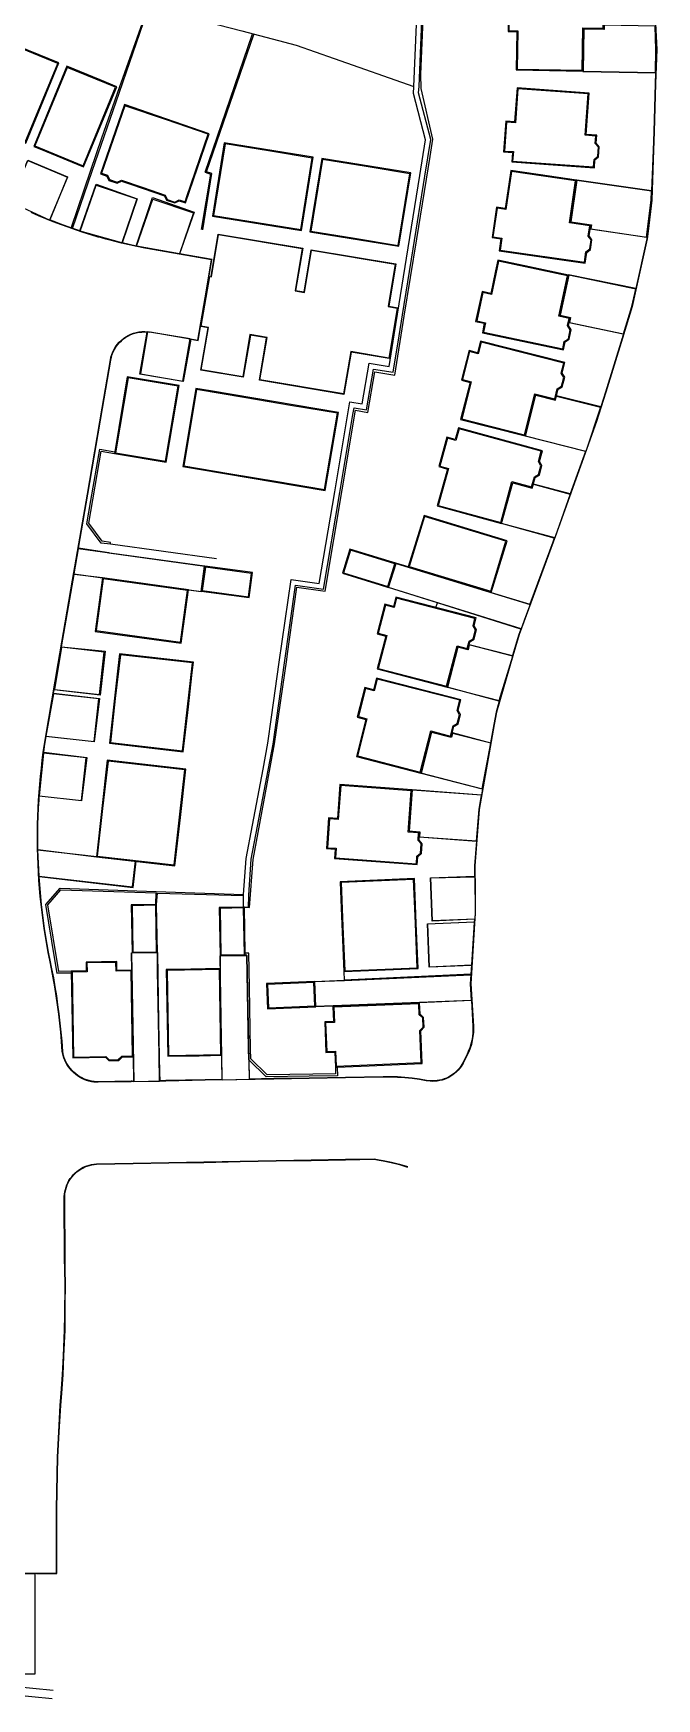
# Model space of a CAD drawing. Header units: metres. Extents: x 356888 to 357246, y 383229 to 383666.
# Drawn here: x 357010.7 to 357083.4, y 383228.6 to 383422.8 of the extents above; entities that cross this region are included whole.
import ezdxf

# ---------------------------------------------------------------- set-up
doc = ezdxf.new("R2010")
doc.units = ezdxf.units.M
for name, color, linetype in [('3D_LINES', 4, 'Continuous'), ('GARAGES FFL', 1, 'Continuous'), ('PLOTS EXTERNAL LEVEL', 3, 'Continuous'), ('PLOTS FFL', 1, 'Continuous')]:
    doc.layers.add(name, color=color, linetype=linetype)

msp = doc.modelspace()

# ---------------------------------------------------------------- linework, layer by layer
at = {"layer": '3D_LINES'}
for points in [[(357035.23, 383320.93, 15.5), (357035.24, 383322.28, 15.4), (357035.25, 383322.38, 14.85), (357035.54, 383326.61, 14.85), (357036.27, 383330.48, 14.85), (357037.51, 383337.02, 14.85), (357038.08, 383340.05, 14.9), (357038.5, 383343.1, 14.95), (357039.39, 383349.49, 14.95), (357040.77, 383359.14, 14.95), (357044.06, 383358.68, 14.95), (357045.86, 383369.36, 14.8), (357047.39, 383378.47, 14.8), (357047.62, 383379.84, 14.86), (357049.06, 383379.61, 14.91), (357049.89, 383384.36, 15.11), (357052.19, 383383.99, 15.2), (357052.78, 383387.66, 15.24), (357053.17, 383390.1, 15.2), (357054.41, 383397.82, 14.95), (357055.77, 383406.26, 14.95), (357056.44, 383410.42, 14.97), (357055.04, 383415.82, 15), (357055.09, 383416.65, 15), (357055.72, 383432.05, 14.9)], [(357035.83, 383320.92, 15.5), (357035.84, 383322.26, 15.4), (357035.84, 383322.34, 14.85), (357036.14, 383326.53, 14.85), (357036.86, 383330.36, 14.85), (357038.1, 383336.91, 14.85), (357038.67, 383339.95, 14.9), (357039.1, 383343.02, 14.95), (357039.99, 383349.4, 14.95), (357041.28, 383358.46, 14.95), (357044.55, 383358.01, 14.95), (357046.45, 383369.27, 14.8), (357047.98, 383378.37, 14.8), (357048.11, 383379.15, 14.86), (357049.55, 383378.92, 14.91), (357050.38, 383383.67, 15.11), (357052.68, 383383.3, 15.2), (357053.37, 383387.57, 15.24), (357053.76, 383390.01, 15.2), (357055, 383397.72, 14.95), (357056.36, 383406.17, 14.95), (357057.05, 383410.45, 14.97), (357055.64, 383415.88, 15), (357055.69, 383416.62, 15), (357056.32, 383432.03, 14.9)], [(357035.94, 383320.88, 16.05), (357036.37, 383326.48, 16.05), (357037.99, 383335.3, 16.05), (357038.85, 383339.96, 16.05), (357040.27, 383349.81, 16), (357040.36, 383350.46, 16), (357041.44, 383358.23, 16), (357044.73, 383357.77, 16.15), (357046.73, 383369.6, 15.9), (357048.3, 383378.87, 15.86), (357049.73, 383378.63, 15.85), (357050.53, 383383.37, 15.85), (357052.86, 383382.98, 15.85), (357053.97, 383389.86, 15.8), (357055.43, 383398.86, 15.8), (357056.99, 383408.47, 15.75), (357057.31, 383410.49, 15.72), (357055.92, 383416.4, 15.63), (357055.91, 383418.07, 15.6), (357056.32, 383428.18, 15.4)], [(357015.32, 383400.06, 14.4), (357017.62, 383406.76, 14.25), (357020.4, 383414.86, 14.35), (357024.35, 383426.35, 14.3)], [(357018.73, 383410.65, 13.75), (357020.8, 383416.5, 13.75), (357024.3, 383426.37, 14.3)], [(357083.25, 383423.98, 16.4), (357083.37, 383420.96, 16.44), (357083.25, 383417, 16.5), (357083.08, 383411.36, 16.57), (357083, 383409.2, 16.6), (357082.79, 383403.36, 16.66), (357082.38, 383399.75, 16.7), (357082.28, 383398.86, 16.71), (357080.96, 383392.94, 16.75), (357080.5, 383390.99, 16.77), (357079.38, 383387.29, 16.8), (357077.46, 383380.97, 16.83), (357076.37, 383377.56, 16.84), (357075.25, 383374.41, 16.85), (357071.95, 383365.21, 16.87), (357071.31, 383363.48, 16.87), (357067.36, 383352.72, 16.85), (357066.63, 383350.25, 16.85), (357064.7, 383343.67, 16.85), (357064.45, 383342.22, 16.85), (357062.7, 383332.3, 16.9), (357062.18, 383325.75, 16.97), (357062.21, 383322.83, 17), (357062.24, 383320.27, 17.02), (357061.71, 383311.98, 17.1), (357062.01, 383307.06, 17.01), (357062.02, 383306.75, 17), (357062.01, 383306.29, 16.98), (357061.96, 383305.83, 16.96), (357061.89, 383305.37, 16.93), (357061.78, 383304.92, 16.91), (357061.64, 383304.48, 16.89), (357061.47, 383304.05, 16.87), (357061.34, 383303.77, 16.85), (357060.81, 383302.74, 16.8), (357060.58, 383302.35, 16.8), (357060.42, 383302.13, 16.8), (357060.24, 383301.92, 16.8), (357060.04, 383301.72, 16.8), (357059.83, 383301.53, 16.8), (357059.61, 383301.36, 16.8), (357059.38, 383301.2, 16.8), (357059.14, 383301.06, 16.8), (357058.89, 383300.94, 16.8), (357058.63, 383300.84, 16.77), (357058.36, 383300.75, 16.73), (357058.09, 383300.69, 16.7), (357057.81, 383300.64, 16.66), (357057.54, 383300.61, 16.63), (357057.26, 383300.6, 16.59), (357056.98, 383300.62, 16.56), (357056.53, 383300.67, 16.5), (357055.73, 383300.81, 16.4), (357054.89, 383300.93, 16.36), (357054.04, 383301.02, 16.32), (357053.18, 383301.07, 16.28), (357052.33, 383301.1, 16.24), (357051.52, 383301.1, 16.2), (357047.1, 383301.02, 16), (357042.9, 383300.94, 15.8), (357038.76, 383300.87, 15.6), (357034.47, 383300.79, 15.4), (357030.78, 383300.73, 15.22), (357026.2, 383300.64, 15), (357022.13, 383300.57, 14.8), (357018.29, 383300.5, 14.6), (357017.81, 383300.53, 14.58), (357017.52, 383300.57, 14.57), (357017.23, 383300.64, 14.57), (357016.95, 383300.72, 14.56), (357016.67, 383300.83, 14.55), (357016.4, 383300.95, 14.54), (357016.14, 383301.1, 14.53), (357015.89, 383301.26, 14.52), (357015.66, 383301.43, 14.51), (357015.43, 383301.63, 14.5), (357015.22, 383301.83, 14.49), (357015.03, 383302.06, 14.48), (357014.85, 383302.29, 14.47), (357014.68, 383302.54, 14.46), (357014.54, 383302.8, 14.45), (357014.41, 383303.07, 14.44), (357014.31, 383303.34, 14.43), (357014.22, 383303.62, 14.42), (357014.12, 383304.09, 14.41), (357014.04, 383305.27, 14.37), (357013.95, 383306.34, 14.33), (357013.84, 383307.4, 14.3), (357013.71, 383308.46, 14.29), (357013.57, 383309.52, 14.28), (357013.42, 383310.57, 14.27), (357013.25, 383311.63, 14.25), (357013.07, 383312.68, 14.24), (357012.87, 383313.73, 14.23), (357012.66, 383314.73, 14.22), (357012.48, 383315.65, 14.21), (357012.32, 383316.57, 14.2), (357012.16, 383317.5, 14.19), (357012.01, 383318.43, 14.18), (357011.88, 383319.36, 14.17), (357011.76, 383320.29, 14.16), (357011.66, 383321.22, 14.15), (357011.56, 383322.15, 14.14), (357011.48, 383323.09, 14.13), (357011.4, 383324.02, 14.12), (357011.35, 383324.96, 14.11), (357011.3, 383325.89, 14.1), (357011.26, 383326.83, 14.09), (357011.24, 383327.77, 14.09), (357011.23, 383328.71, 14.08), (357011.23, 383329.65, 14.08), (357011.24, 383330.58, 14.07), (357011.27, 383331.52, 14.07), (357011.31, 383332.46, 14.06), (357011.36, 383333.4, 14.06), (357011.42, 383334.33, 14.05), (357011.5, 383335.27, 14.05), (357011.58, 383336.2, 14.04), (357011.68, 383337.14, 14.04), (357011.79, 383338.07, 14.03), (357011.91, 383339, 14.04), (357012.05, 383339.93, 14.04), (357012.2, 383340.85, 14.05), (357013.65, 383349.34, 14.1), (357015.32, 383359.07, 14.2), (357017.04, 383369.1, 14.3), (357018.76, 383379.11, 14.4), (357019.72, 383384.74, 14.69), (357019.79, 383385.07, 14.7), (357019.89, 383385.39, 14.72), (357020.01, 383385.7, 14.74), (357020.16, 383385.99, 14.75), (357020.33, 383386.28, 14.77), (357020.53, 383386.55, 14.79), (357020.74, 383386.8, 14.8), (357020.98, 383387.03, 14.82), (357021.24, 383387.24, 14.84), (357021.51, 383387.43, 14.85), (357021.8, 383387.6, 14.87), (357022.1, 383387.74, 14.89), (357022.41, 383387.86, 14.9), (357022.73, 383387.95, 14.92), (357023.05, 383388.01, 14.94), (357023.38, 383388.05, 14.95), (357023.72, 383388.06, 14.97), (357024.05, 383388.04, 14.99), (357024.33, 383388, 15)], [(357029.62, 383424.52, 14.45), (357035.03, 383423.11, 14.65), (357041.36, 383421.46, 14.85), (357045.8, 383419.91, 15), (357055.09, 383416.65, 15)], [(357030.5, 383399.91, 15), (357031.53, 383406.49, 14.95), (357030.93, 383406.7, 14.94), (357036.44, 383422.7, 14.65)], [(357030.78, 383406.64, 14.55), (357032.18, 383410.73, 14.55), (357036.3, 383422.78, 14.65)], [(357083.23, 383418.23, 16.48), (357083.2, 383417, 16.5), (357083.03, 383411.36, 16.57), (357082.95, 383409.2, 16.6), (357082.78, 383404.48, 16.65)], [(357015.14, 383400.11, 14.4), (357017.44, 383406.86, 13.75), (357018.73, 383410.65, 13.75)], [(357030.78, 383406.64, 14.55), (357031.4, 383406.42, 14.59), (357030.32, 383399.94, 15)], [(357024.34, 383388.01, 15), (357029.91, 383387.06, 15.2), (357030.75, 383391.97, 15.24), (357031.51, 383396.42, 15.2), (357031.52, 383396.43, 15.2), (357026.17, 383397.35, 15), (357024.64, 383397.61, 14.93), (357023.73, 383397.78, 14.89), (357022.82, 383397.96, 14.84), (357021.91, 383398.16, 14.8), (357021.01, 383398.37, 14.75), (357020.11, 383398.59, 14.69), (357019.21, 383398.83, 14.64), (357018.56, 383399.01, 14.6), (357018.32, 383399.08, 14.59), (357017.43, 383399.34, 14.54), (357016.55, 383399.62, 14.49), (357015.67, 383399.91, 14.45), (357014.79, 383400.22, 14.4), (357013.92, 383400.54, 14.35), (357013.06, 383400.87, 14.3), (357012.2, 383401.22, 14.25), (357011.34, 383401.57, 14.2), (357010.49, 383401.94, 14.16)], [(357015.13, 383400.15, 14.42), (357014.81, 383400.27, 14.4), (357013.94, 383400.59, 14.35), (357013.07, 383400.92, 14.3), (357012.68, 383401.08, 14.28)], [(357016.18, 383399.8, 14.47), (357015.69, 383399.96, 14.45), (357015.36, 383400.08, 14.43)], [(357022.72, 383398.03, 14.84), (357021.93, 383398.2, 14.8), (357021.08, 383398.4, 14.75)], [(357031.45, 383394.5, 15.2), (357032.28, 383399.43, 15.05), (357042.14, 383397.77, 15.05), (357041.3, 383392.84, 15.2), (357042.29, 383392.68, 15.2), (357043.12, 383397.6, 15.05), (357052.98, 383395.94, 15.05), (357052.15, 383391.01, 15.2), (357053.2, 383390.84, 15.2), (357052.21, 383384.91, 15.2), (357047.78, 383385.65, 15.2), (357046.94, 383380.72, 14.9), (357037.09, 383382.4, 14.9), (357037.92, 383387.33, 15.2), (357036.03, 383387.65, 15.2), (357035.19, 383382.72, 14.9), (357030.26, 383383.56, 14.85), (357031.1, 383388.49, 15.2), (357030.25, 383388.64, 15.2)], [(357082.24, 383399.02, 16.71), (357082.23, 383398.87, 16.71), (357080.94, 383393.07, 16.75)], [(357031.25, 383394.59, 15.22), (357031.56, 383396.41, 15.2), (357031.57, 383396.47, 15.2), (357027.78, 383397.12, 15.06)], [(357029.08, 383387.15, 15.17), (357029.95, 383387, 15.2), (357030.23, 383388.61, 15.21)], [(357016.01, 383362.79, 14.24), (357017.09, 383369.09, 14.3), (357018.8, 383379.1, 14.4), (357019.77, 383384.73, 14.69), (357019.84, 383385.06, 14.7), (357019.94, 383385.37, 14.72), (357020.06, 383385.68, 14.74), (357020.2, 383385.97, 14.75), (357020.37, 383386.25, 14.77), (357020.57, 383386.52, 14.79), (357020.78, 383386.76, 14.8), (357021.01, 383386.99, 14.82), (357021.27, 383387.2, 14.84), (357021.54, 383387.39, 14.85), (357021.82, 383387.56, 14.87), (357022.12, 383387.7, 14.89), (357022.42, 383387.81, 14.9), (357022.74, 383387.9, 14.92), (357023.06, 383387.97, 14.94), (357023.39, 383388, 14.95), (357023.72, 383388.01, 14.97), (357024.02, 383387.99, 14.98)], [(357079.46, 383387.74, 16.8), (357079.33, 383387.3, 16.8), (357077.41, 383380.98, 16.83), (357076.87, 383379.28, 16.83)], [(357019.72, 383363.24, 14.35), (357018.64, 383363.39, 14.34), (357017, 383365.63, 14.32), (357017.46, 383368.36, 14.3), (357018.49, 383374.34, 14.38), (357020.24, 383374.03, 14.4)], [(357032.09, 383361.53, 14.45), (357019.72, 383363.24, 14.35), (357019.75, 383363.45, 14.35), (357018.76, 383363.59, 14.38), (357017.23, 383365.69, 14.45), (357018.66, 383374.1, 14.7), (357020.21, 383373.84, 14.7)], [(357075.08, 383374.07, 16.85), (357073.3, 383369.12, 16.86)], [(357071.43, 383363.96, 16.87), (357071.27, 383363.5, 16.87), (357068.6, 383356.25, 16.86)], [(357019.55, 383362.25, 14.35), (357030.73, 383360.71, 14.35)], [(357014.04, 383351.29, 14.12), (357015.37, 383359.06, 14.2), (357015.49, 383359.74, 14.21)], [(357054.43, 383360.6, 16.5), (357052.98, 383361.04, 16.5)], [(357028.83, 383357.94, 14.3), (357030.31, 383357.73, 14.35)], [(357030.31, 383357.73, 14.35), (357030.32, 383357.79, 14.35)], [(357057.65, 383355.87, 16.55), (357057.82, 383356.43, 16.55), (357052.12, 383358.22, 16.5)], [(357067.54, 383353.35, 16.85), (357067.31, 383352.74, 16.85), (357066.59, 383350.27, 16.85)], [(357013.11, 383345.88, 14.08), (357013.18, 383346.28, 14.08)], [(357065.02, 383344.93, 16.85), (357064.65, 383343.68, 16.85), (357064.4, 383342.23, 16.85), (357064.02, 383340.08, 16.86)], [(357011.97, 383339, 14.04), (357012.1, 383339.92, 14.04), (357012.24, 383340.83, 14.05)], [(357063.07, 383334.68, 16.89), (357062.95, 383334.04, 16.89)], [(357011.29, 383327.63, 14.09), (357011.29, 383327.77, 14.09), (357011.28, 383328.71, 14.08), (357011.28, 383329.65, 14.08), (357011.29, 383330.58, 14.07), (357011.32, 383331.52, 14.07), (357011.36, 383332.46, 14.06), (357011.41, 383333.39, 14.06), (357011.44, 383333.86, 14.05)], [(357062.36, 383328.6, 16.94), (357062.13, 383325.75, 16.97), (357062.14, 383324.52, 16.98)], [(357022.26, 383300.62, 14.81), (357022.13, 383300.62, 14.8), (357018.29, 383300.55, 14.6), (357017.82, 383300.58, 14.58), (357017.53, 383300.62, 14.57), (357017.24, 383300.69, 14.57), (357016.96, 383300.77, 14.56), (357016.69, 383300.88, 14.55), (357016.43, 383301, 14.54), (357016.17, 383301.14, 14.53), (357015.92, 383301.3, 14.52), (357015.69, 383301.47, 14.51), (357015.47, 383301.66, 14.5), (357015.26, 383301.87, 14.49), (357015.07, 383302.09, 14.48), (357014.89, 383302.32, 14.47), (357014.73, 383302.57, 14.46), (357014.58, 383302.82, 14.45), (357014.46, 383303.09, 14.44), (357014.35, 383303.36, 14.43), (357014.27, 383303.64, 14.42), (357014.17, 383304.1, 14.41), (357014.09, 383305.28, 14.37), (357014, 383306.34, 14.33), (357013.89, 383307.4, 14.3), (357013.76, 383308.47, 14.29), (357013.62, 383309.53, 14.28), (357013.47, 383310.58, 14.27), (357013.3, 383311.64, 14.25), (357013.12, 383312.69, 14.24), (357012.92, 383313.74, 14.23), (357012.71, 383314.74, 14.22), (357012.53, 383315.66, 14.21), (357012.36, 383316.58, 14.2), (357012.21, 383317.51, 14.19), (357012.06, 383318.43, 14.18), (357011.93, 383319.36, 14.17), (357011.81, 383320.29, 14.16), (357011.7, 383321.22, 14.15), (357011.61, 383322.16, 14.14), (357011.53, 383323.09, 14.13), (357011.45, 383324.03, 14.12), (357011.42, 383324.51, 14.11)], [(357015.16, 383313.23, 14.6), (357013.53, 383313.21, 14.48), (357013.53, 383313.2, 14.48), (357012.91, 383316.95, 14.2), (357012.21, 383321.25, 14.3), (357013.88, 383323.15, 14.35), (357025.06, 383322.75, 14.6), (357035.25, 383322.38, 14.85)], [(357015.16, 383313.45, 14.6), (357013.71, 383313.42, 14.58), (357012.43, 383321.18, 14.45), (357013.97, 383322.93, 14.4), (357025.07, 383322.59, 14.6)], [(357025.01, 383321.24, 14.65), (357025.07, 383322.59, 14.6)], [(357025.1, 383321.25, 15.25), (357025.23, 383322.56, 15.25), (357035.24, 383322.28, 15.4)], [(357062.14, 383319.52, 17.03), (357062.12, 383319.21, 17.03)], [(357022.23, 383313.58, 14.6), (357022.2, 383315.58, 14.65), (357022.25, 383315.58, 14.65)], [(357025.2, 383315.63, 15.25), (357025.34, 383307.53, 15.18), (357025.42, 383303.51, 15.15), (357025.45, 383301.63, 14.88)], [(357032.5, 383315.26, 15.5), (357032.52, 383313.76, 15.45)], [(357045.94, 383302.27, 16.85), (357045.97, 383301.49, 16.82), (357037.98, 383301.37, 16.5), (357036.07, 383303.22, 16.39), (357036.05, 383304.35, 16.35), (357035.92, 383311.58, 16.35), (357035.86, 383315.55, 16.3), (357035.44, 383315.54, 16.3)], [(357046.16, 383302.28, 16), (357046.2, 383301.26, 16), (357042.89, 383301.22, 15.8), (357037.89, 383301.15, 15.6), (357035.85, 383303.13, 15.57), (357035.83, 383304.44, 15.55), (357035.63, 383315.32, 15.5), (357035.44, 383315.31, 15.5)], [(357046.93, 383313.4, 16.7), (357046.98, 383312.39, 16.7)], [(357061.8, 383314.15, 17.08), (357061.73, 383313.09, 17.09)], [(357043.52, 383312.25, 16.55), (357046.98, 383312.39, 16.7)], [(357061.78, 383310.03, 17.06), (357061.96, 383307.06, 17.01), (357061.97, 383306.75, 17), (357061.96, 383306.29, 16.98), (357061.91, 383305.84, 16.96), (357061.84, 383305.38, 16.93), (357061.73, 383304.93, 16.91), (357061.59, 383304.5, 16.89), (357061.42, 383304.07, 16.87), (357061.29, 383303.79, 16.85), (357060.77, 383302.77, 16.8), (357060.54, 383302.38, 16.8), (357060.38, 383302.16, 16.8), (357060.2, 383301.95, 16.8), (357060.01, 383301.75, 16.8), (357059.8, 383301.57, 16.8), (357059.58, 383301.4, 16.8), (357059.35, 383301.25, 16.8), (357059.11, 383301.11, 16.8), (357058.87, 383300.99, 16.8), (357058.61, 383300.89, 16.77), (357058.35, 383300.8, 16.73), (357058.08, 383300.74, 16.7), (357057.81, 383300.69, 16.66), (357057.53, 383300.66, 16.63), (357057.26, 383300.65, 16.59), (357056.98, 383300.67, 16.56), (357056.54, 383300.72, 16.5), (357055.74, 383300.86, 16.4), (357054.89, 383300.98, 16.36), (357054.04, 383301.07, 16.32), (357053.19, 383301.12, 16.28), (357052.33, 383301.15, 16.24), (357051.52, 383301.15, 16.2), (357047.1, 383301.07, 16), (357042.9, 383300.99, 15.8), (357038.75, 383300.92, 15.6), (357035.9, 383300.87, 15.47)], [(357045.65, 383309.34, 16.65), (357045.64, 383309.39, 16.65), (357043.65, 383309.31, 16.55)], [(357032.73, 383300.81, 15.31), (357030.78, 383300.78, 15.22), (357026.19, 383300.69, 15), (357025.5, 383300.68, 14.97)], [(357003.94, 383243.24, 13.86), (357013.44, 383243.24, 13.86), (357013.44, 383250.7, 13.81), (357013.44, 383250.75, 13.81), (357013.56, 383256.77, 13.87), (357013.72, 383259.73, 13.9), (357013.89, 383262.79, 13.97), (357014, 383264.23, 14), (357014.16, 383266.37, 14.05), (357014.26, 383268.6, 14.1), (357014.39, 383271.6, 14.23), (357014.41, 383273.39, 14.3), (357014.45, 383276.83, 14.3), (357014.41, 383278.74, 14.3), (357014.39, 383279.85, 14.31), (357014.35, 383286.93, 14.39), (357014.35, 383287.19, 14.39), (357014.38, 383287.46, 14.4), (357014.42, 383287.74, 14.4), (357014.48, 383288.01, 14.41), (357014.56, 383288.27, 14.42), (357014.65, 383288.53, 14.43), (357014.77, 383288.79, 14.44), (357014.9, 383289.03, 14.45), (357015.05, 383289.27, 14.46), (357015.22, 383289.49, 14.47), (357015.4, 383289.7, 14.48), (357015.59, 383289.9, 14.49), (357015.8, 383290.08, 14.51), (357016.02, 383290.25, 14.52), (357016.25, 383290.41, 14.53), (357016.49, 383290.54, 14.54), (357016.74, 383290.66, 14.55), (357017, 383290.76, 14.56), (357017.27, 383290.85, 14.57), (357017.54, 383290.91, 14.58), (357017.81, 383290.96, 14.59), (357018.09, 383290.98, 14.6), (357022.36, 383291.06, 14.8), (357026.53, 383291.14, 15), (357030.61, 383291.21, 15.2), (357034.85, 383291.29, 15.4), (357039.03, 383291.37, 15.6), (357043.1, 383291.44, 15.8), (357047.11, 383291.52, 16), (357050.46, 383291.58, 16.34), (357051.03, 383291.47, 16.4), (357051.51, 383291.39, 16.4), (357052.46, 383291.18, 16.4), (357053.41, 383290.94, 16.4), (357054.35, 383290.66, 16.4)], [(357011.1, 383243.19, 13.86), (357013.49, 383243.19, 13.86), (357013.49, 383250.7, 13.81), (357013.49, 383250.75, 13.81), (357013.61, 383256.77, 13.87), (357013.77, 383259.73, 13.9), (357013.94, 383262.79, 13.97), (357014.05, 383264.22, 14), (357014.21, 383266.37, 14.05), (357014.31, 383268.59, 14.1), (357014.44, 383271.59, 14.23), (357014.47, 383274.67, 14.3), (357014.5, 383276.83, 14.3), (357014.46, 383278.74, 14.31), (357014.44, 383279.86, 14.31), (357014.4, 383286.93, 14.39), (357014.4, 383287.18, 14.39), (357014.43, 383287.46, 14.4), (357014.47, 383287.73, 14.4), (357014.53, 383288, 14.41), (357014.6, 383288.26, 14.42), (357014.7, 383288.52, 14.43), (357014.81, 383288.77, 14.44), (357014.94, 383289.01, 14.45), (357015.09, 383289.24, 14.46), (357015.26, 383289.46, 14.47), (357015.43, 383289.67, 14.48), (357015.63, 383289.86, 14.49), (357015.83, 383290.04, 14.51), (357016.05, 383290.21, 14.52), (357016.28, 383290.36, 14.53), (357016.52, 383290.5, 14.54), (357016.76, 383290.62, 14.55), (357017.02, 383290.72, 14.56), (357017.28, 383290.8, 14.57), (357017.55, 383290.86, 14.58), (357017.82, 383290.91, 14.59), (357018.09, 383290.93, 14.6), (357022.36, 383291.01, 14.8), (357026.53, 383291.09, 15), (357030.61, 383291.16, 15.2), (357034.85, 383291.24, 15.4), (357039.04, 383291.32, 15.6), (357043.11, 383291.39, 15.8), (357047.11, 383291.47, 16), (357050.46, 383291.53, 16.34), (357051.02, 383291.43, 16.4), (357051.5, 383291.34, 16.4), (357052.45, 383291.13, 16.4), (357053.39, 383290.89, 16.4), (357054.33, 383290.61, 16.4)], [(357005.8, 383229.33, 12.75), (357012.95, 383228.61, 13)], [(357005.9, 383230.32, 12.75), (357013.05, 383229.6, 13)]]:
    msp.add_polyline3d(points, dxfattribs=at)
at = {"layer": '3D_LINES', "linetype": 'Continuous'}
for points in [[(357083.19, 383423.68, 16.4), (357077.27, 383423.79, 16.3), (357077.26, 383423.3, 16.3), (357074.89, 383423.35, 16.3), (357074.8, 383418.43, 16.3), (357083.23, 383418.28, 16.48), (357083.27, 383420.96, 16.44)], [(357008.08, 383403.13, 14.03), (357010.11, 383407.99, 13.75), (357014.72, 383406.07, 13.9), (357012.63, 383401.05, 14.27)], [(357016.22, 383399.76, 14.47), (357018.07, 383405.14, 14.41), (357022.8, 383403.52, 14.59), (357021.04, 383398.41, 14.75)], [(357082.77, 383404.45, 16.65), (357074.07, 383405.71, 16.35), (357073.37, 383400.85, 16.35), (357075.76, 383400.5, 16.35), (357075.69, 383400.02, 16.35), (357082.18, 383399.08, 16.7), (357082.71, 383403.36, 16.66)], [(357022.78, 383398.01, 14.84), (357024.66, 383403.51, 14.58), (357029.39, 383401.89, 14.74), (357027.76, 383397.11, 15.06)], [(357080.95, 383392.99, 16.75), (357073.12, 383394.65, 16.4), (357072.13, 383389.95, 16.4), (357073.34, 383389.69, 16.4), (357073.21, 383389.11, 16.4), (357079.49, 383387.78, 16.79), (357080.46, 383390.99, 16.77)], [(357024.05, 383388.02, 14.98), (357023.23, 383383.11, 14.73), (357028.16, 383382.27, 14.74), (357029, 383387.2, 15.17)], [(357075.12, 383374.08, 16.85), (357068.07, 383375.87, 16.45), (357069.29, 383380.65, 16.45), (357071.57, 383380.07, 16.45), (357071.69, 383380.53, 16.45), (357076.84, 383379.22, 16.83)], [(357071.49, 383363.98, 16.87), (357065.29, 383365.67, 16.5), (357066.6, 383370.42, 16.5), (357068.88, 383369.79, 16.5), (357069.01, 383370.25, 16.5), (357073.28, 383369.08, 16.85)], [(357015.45, 383359.8, 14.21), (357030.3, 383357.74, 14.35), (357030.7, 383360.69, 14.35), (357015.98, 383362.73, 14.24)], [(357067.6, 383353.39, 16.85), (357052.13, 383358.21, 16.5), (357053.01, 383361.01, 16.5), (357068.62, 383356.21, 16.86), (357068.08, 383354.8, 16.85)], [(357066.6, 383350.2, 16.85), (357061.53, 383351.51, 16.55), (357061.39, 383350.95, 16.55), (357060.2, 383351.25, 16.55), (357058.99, 383346.59, 16.55), (357065.03, 383345.03, 16.85)], [(357013.2, 383346.3, 14.08), (357018.45, 383345.71, 14.32), (357019.01, 383350.68, 14.32), (357014.04, 383351.24, 14.12)], [(357012.21, 383340.87, 14.05), (357017.83, 383340.24, 14.32), (357018.39, 383345.21, 14.32), (357013.09, 383345.81, 14.08)], [(357064.05, 383340.04, 16.86), (357059.57, 383341.19, 16.55), (357059.45, 383340.73, 16.55), (357057.14, 383341.32, 16.55), (357055.92, 383336.55, 16.55), (357063.05, 383334.73, 16.88)], [(357011.41, 383333.92, 14.05), (357016.36, 383333.36, 14.29), (357016.92, 383338.33, 14.28), (357011.93, 383338.9, 14.04)], [(357062.97, 383334, 16.89), (357054.89, 383334.59, 16.55), (357054.54, 383329.78, 16.55), (357055.76, 383329.69, 16.55), (357055.72, 383329.12, 16.55), (357062.39, 383328.63, 16.94), (357062.67, 383332.31, 16.9)], [(357011.37, 383324.54, 14.11), (357022.31, 383323.29, 14.52), (357022.65, 383326.27, 14.4), (357011.25, 383327.57, 14.09)], [(357062.17, 383319.54, 17.03), (357057.24, 383319.34, 16.79), (357057.04, 383324.33, 16.67), (357062.17, 383324.46, 16.98), (357062.22, 383320.27, 17.02)], [(357062.14, 383319.18, 17.03), (357056.68, 383318.95, 16.77), (357056.88, 383313.96, 16.78), (357061.82, 383314.16, 17.08)], [(357025.46, 383300.64, 14.96), (357025.41, 383303.71, 14.7), (357025.23, 383313.48, 14.7), (357025.2, 383315.63, 14.65), (357022.2, 383315.57, 14.65), (357022.47, 383300.58, 14.82)], [(357032.76, 383300.76, 15.32), (357032.53, 383315.24, 15.5), (357035.61, 383315.28, 15.5), (357035.89, 383300.83, 15.47)], [(357061.77, 383310.05, 17.06), (357043.67, 383309.33, 16.55), (357043.55, 383312.24, 16.55), (357046.99, 383312.37, 16.7), (357061.71, 383313.02, 17.09), (357061.65, 383311.98, 17.1)], [(357010.94, 383243.22, 13.86), (357010.94, 383231.48, 13.88), (357006.44, 383231.48, 13.89), (357006.43, 383231.67, 13.89), (357006.42, 383231.83, 13.89), (357006.34, 383232.06, 13.89), (357006.24, 383232.22, 13.89), (357006.12, 383232.35, 13.89), (357005.98, 383232.47, 13.89), (357005.76, 383232.57, 13.89), (357005.49, 383232.63, 13.89), (356999.94, 383232.63, 13.82), (356999.94, 383242.63, 13.82), (357005.94, 383242.63, 13.86), (357006.11, 383242.66, 13.86), (357006.3, 383242.78, 13.86), (357006.4, 383242.95, 13.86), (357006.43, 383243.08, 13.86), (357006.44, 383243.22, 13.86)]]:
    msp.add_polyline3d(points, close=True, dxfattribs=at)
for points in [[(357074.77, 383418.4, 16.3), (357083.23, 383418.23, 16.48)], [(357008.06, 383403.14, 14.03), (357010.11, 383408.04, 13.75), (357014.74, 383406.09, 13.9), (357012.68, 383401.08, 14.28)], [(357016.18, 383399.8, 14.47), (357018.07, 383405.25, 14.41), (357022.84, 383403.55, 14.59), (357021.08, 383398.4, 14.75)], [(357074.05, 383405.72, 16.35), (357082.78, 383404.48, 16.65)], [(357022.72, 383398.03, 14.84), (357024.62, 383403.69, 14.58), (357029.47, 383401.96, 14.74), (357027.78, 383397.12, 15.06)], [(357082.24, 383399.02, 16.71), (357075.61, 383399.98, 16.35)], [(357022.79, 383398, 14.84), (357022.79, 383398, 14.84)], [(357080.94, 383393.07, 16.75), (357073.1, 383394.67, 16.4), (357073.1, 383394.65, 16.4)], [(357079.46, 383387.74, 16.8), (357073.16, 383389.09, 16.4)], [(357029.08, 383387.15, 15.17), (357028.19, 383382.22, 14.74), (357023.16, 383383.07, 14.73), (357024.02, 383387.99, 14.98)], [(357076.87, 383379.28, 16.83), (357071.68, 383380.55, 16.45)], [(357075.08, 383374.07, 16.85), (357068.05, 383375.87, 16.45), (357068.05, 383375.88, 16.45)], [(357073.3, 383369.12, 16.86), (357069, 383370.27, 16.5)], [(357071.43, 383363.96, 16.87), (357065.28, 383365.67, 16.5)], [(357019.55, 383362.25, 14.35), (357016.01, 383362.79, 14.24)], [(357018.81, 383359.32, 14.3), (357015.49, 383359.74, 14.21)], [(357064.1, 383357.64, 16.5), (357068.6, 383356.25, 16.86)], [(357067.54, 383353.35, 16.85), (357057.82, 383356.43, 16.55)], [(357061.52, 383351.56, 16.55), (357066.59, 383350.27, 16.85)], [(357014.04, 383351.29, 14.12), (357019.11, 383350.77, 14.32), (357018.53, 383345.63, 14.32), (357013.18, 383346.28, 14.08)], [(357013.11, 383345.88, 14.08), (357018.47, 383345.25, 14.32), (357017.85, 383340.22, 14.32), (357012.24, 383340.83, 14.05)], [(357065.02, 383344.93, 16.85), (357058.97, 383346.58, 16.55), (357058.97, 383346.59, 16.55)], [(357059.56, 383341.3, 16.55), (357064.02, 383340.08, 16.86)], [(357011.97, 383339, 14.04), (357016.99, 383338.39, 14.28), (357016.37, 383333.34, 14.29), (357011.44, 383333.86, 14.05)], [(357063.07, 383334.68, 16.89), (357055.9, 383336.55, 16.55)], [(357054.88, 383334.6, 16.55), (357062.95, 383334.04, 16.89)], [(357062.36, 383328.6, 16.94), (357055.7, 383329.09, 16.55)], [(357011.29, 383327.63, 14.09), (357018.09, 383326.79, 14.4)], [(357011.42, 383324.51, 14.11), (357022.37, 383323.23, 14.52), (357022.71, 383326.27, 14.4)], [(357062.14, 383319.52, 17.03), (357057.21, 383319.3, 16.79), (357057, 383324.36, 16.67), (357062.14, 383324.52, 16.98)], [(357035.23, 383320.93, 15.5), (357035.83, 383320.92, 15.5), (357035.94, 383320.88, 16.05)], [(357061.8, 383314.15, 17.08), (357056.85, 383313.92, 16.78), (357056.65, 383318.98, 16.77), (357062.12, 383319.21, 17.03)], [(357061.73, 383313.09, 17.09), (357046.98, 383312.39, 16.7)], [(357061.78, 383310.03, 17.06), (357055.75, 383309.76, 16.65)], [(357022.26, 383300.62, 14.81), (357022.45, 383300.61, 14.82), (357022.42, 383303.46, 14.6)], [(357032.73, 383300.81, 15.31), (357032.71, 383303.65, 15.45)], [(357035.85, 383303.13, 15.57), (357035.9, 383300.87, 15.47)], [(357025.45, 383301.63, 14.88), (357025.5, 383300.68, 14.97)]]:
    msp.add_polyline3d(points, dxfattribs=at)
at = {"layer": '3D_LINES'}
msp.add_polyline3d([(357031.3, 383394.48, 15.2), (357031.49, 383394.44, 15.2), (357032.32, 383399.37, 15.05), (357042.08, 383397.73, 15.05), (357041.24, 383392.8, 15.2), (357042.33, 383392.62, 15.2), (357043.16, 383397.54, 15.05), (357052.92, 383395.9, 15.05), (357052.09, 383390.97, 15.2), (357053.14, 383390.8, 15.2), (357052.17, 383384.97, 15.2), (357047.74, 383385.71, 15.2), (357046.9, 383380.78, 14.9), (357037.14, 383382.44, 14.9), (357037.98, 383387.37, 15.2), (357035.99, 383387.71, 15.2), (357035.15, 383382.78, 14.9), (357030.32, 383383.6, 14.85), (357031.16, 383388.53, 15.2), (357030.31, 383388.68, 15.2), (357031.3, 383394.48, 15.2)], close=True, dxfattribs=at)
at = {"layer": 'GARAGES FFL', "linetype": 'Continuous'}
for points, elevation in [([(357047.68, 383362.55), (357046.88, 383359.93), (357052.06, 383358.34), (357052.86, 383360.97)], 16.5), ([(357030.81, 383360.59), (357030.43, 383357.87), (357035.8, 383357.13), (357036.18, 383359.85)], 14.35), ([(357025, 383321.14), (357022.25, 383321.09), (357022.35, 383315.68), (357025.1, 383315.73)], 14.65), ([(357035.24, 383320.83), (357032.5, 383320.78), (357032.59, 383315.36), (357035.34, 383315.41)], 15.5), ([(357043.43, 383312.15), (357038.02, 383311.92), (357038.13, 383309.18), (357043.54, 383309.4)], 16.55)]:
    msp.add_lwpolyline(points, close=True, dxfattribs=dict(at, elevation=elevation))
at = {"layer": 'PLOTS EXTERNAL LEVEL'}
for points in [[(357074.85, 383423.37, 16.3), (357077.23, 383423.33, 16.3), (357077.25, 383424.61, 16.3), (357077.65, 383425, 16.26), (357077.67, 383426.14, 16.17), (357077.28, 383426.54, 16.12), (357077.31, 383427.83, 16.02), (357067.18, 383428.01, 16.02), (357067.18, 383427.85, 16.3), (357067.15, 383426.61, 16.3), (357066.12, 383426.62, 16.3), (357066.06, 383423.06, 16.3), (357067.09, 383423.04, 16.3), (357067.01, 383418.57, 16.3), (357074.77, 383418.43, 16.3), (357074.85, 383423.37, 16.3)], [(357013.72, 383419.38, 13.65), (357007.9, 383421.78, 13.65), (357004.05, 383412.43, 13.65), (357009.86, 383410.03, 13.65), (357013.72, 383419.38, 13.65)], [(357020.46, 383416.61, 13.75), (357018.53, 383417.4, 13.75), (357014.64, 383419, 13.65), (357010.79, 383409.65, 13.65), (357012.16, 383409.09, 13.75), (357016.6, 383407.26, 13.75), (357020.46, 383416.61, 13.75)], [(357076.68, 383409.59, 16.3), (357076.32, 383410.02, 16.3), (357076.38, 383410.95, 16.3), (357075.16, 383411.04, 16.3), (357075.5, 383415.87, 16.3), (357067.1, 383416.47, 16.3), (357066.81, 383412.51, 16.3), (357065.78, 383412.58, 16.3), (357065.53, 383409.02, 16.3), (357066.56, 383408.95, 16.3), (357066.48, 383407.84, 16.3), (357076.11, 383407.15, 16.3), (357076.18, 383408.08, 16.3), (357076.6, 383408.45, 16.3), (357076.68, 383409.59, 16.3)], [(357031.25, 383411.13, 14.55), (357024.17, 383413.56, 14.55), (357021.35, 383414.52, 14.35), (357018.58, 383406.45, 14.25), (357019.31, 383406.19, 14.55), (357019.56, 383405.69, 14.55), (357020.51, 383405.36, 14.55), (357021.02, 383405.61, 14.55), (357022.17, 383405.22, 14.55), (357026.04, 383403.89, 14.55), (357026.28, 383403.38, 14.55), (357027.24, 383403.06, 14.55), (357027.74, 383403.3, 14.55), (357028.48, 383403.05, 14.55), (357031.25, 383411.13, 14.55)], [(357043.36, 383408.38, 14.95), (357032.99, 383410.06, 14.95), (357031.61, 383401.51, 14.95), (357041.98, 383399.83, 14.95), (357043.36, 383408.38, 14.95)], [(357054.72, 383406.55, 14.95), (357044.35, 383408.22, 14.95), (357042.97, 383399.67, 14.95), (357053.34, 383398, 14.95), (357054.72, 383406.55, 14.95)], [(357075.68, 383400.48, 16.35), (357073.33, 383400.83, 16.35), (357074.04, 383405.71, 16.35), (357069.56, 383406.36, 16.35), (357066.36, 383406.83, 16.3), (357066.17, 383405.5, 16.35), (357065.72, 383402.4, 16.35), (357064.7, 383402.55, 16.35), (357064.19, 383399.02, 16.35), (357065.21, 383398.87, 16.35), (357065.01, 383397.48, 16.35), (357075.04, 383396.03, 16.35), (357075.22, 383397.29, 16.35), (357075.67, 383397.63, 16.35), (357075.83, 383398.76, 16.35), (357075.5, 383399.21, 16.35), (357075.68, 383400.48, 16.35)], [(357072.1, 383389.92, 16.4), (357073.1, 383394.65, 16.4), (357068.01, 383395.72, 16.4), (357064.85, 383396.39, 16.35), (357064.59, 383395.13, 16.4), (357064.03, 383392.51, 16.4), (357063.02, 383392.72, 16.4), (357062.28, 383389.23, 16.4), (357063.29, 383389.02, 16.4), (357063.06, 383387.92, 16.4), (357072.51, 383385.93, 16.4), (357072.7, 383386.85, 16.4), (357073.17, 383387.15, 16.4), (357073.41, 383388.27, 16.4), (357073.09, 383388.77, 16.4), (357073.3, 383389.66, 16.4), (357072.1, 383389.92, 16.4)], [(357069.26, 383380.67, 16.45), (357071.57, 383380.08, 16.45), (357071.88, 383381.33, 16.45), (357072.36, 383381.61, 16.45), (357072.65, 383382.72, 16.45), (357072.36, 383383.2, 16.45), (357072.68, 383384.45, 16.45), (357062.86, 383386.95, 16.45), (357062.51, 383385.59, 16.45), (357061.51, 383385.84, 16.45), (357060.63, 383382.38, 16.45), (357061.63, 383382.13, 16.45), (357060.53, 383377.79, 16.45), (357068.05, 383375.88, 16.45), (357069.26, 383380.67, 16.45)], [(357027.72, 383381.77, 14.7), (357023.09, 383382.54, 14.7), (357021.69, 383382.77, 14.4), (357020.24, 383374.03, 14.4), (357020.21, 383373.84, 14.7), (357026.24, 383372.83, 14.7), (357027.72, 383381.77, 14.7)], [(357046.3, 383378.61, 14.8), (357031.4, 383381.13, 14.8), (357029.69, 383381.42, 14.7), (357028.15, 383372.33, 14.7), (357030.03, 383372.01, 14.8), (357044.76, 383369.52, 14.8), (357046.3, 383378.61, 14.8)], [(357066.58, 383370.43, 16.5), (357068.87, 383369.81, 16.5), (357069.21, 383371.05, 16.5), (357069.7, 383371.32, 16.5), (357070, 383372.43, 16.5), (357069.72, 383372.91, 16.5), (357070.06, 383374.16, 16.5), (357060.28, 383376.82, 16.5), (357059.91, 383375.47, 16.5), (357058.92, 383375.74, 16.5), (357057.98, 383372.3, 16.5), (357058.98, 383372.02, 16.5), (357057.8, 383367.71, 16.5), (357065.28, 383365.67, 16.5), (357066.58, 383370.43, 16.5)], [(357065.94, 383363.65, 16.5), (357056.27, 383366.61, 16.5), (357054.43, 383360.6, 16.5), (357064.1, 383357.64, 16.5), (357065.94, 383363.65, 16.5)], [(357047.61, 383362.68, 16.25), (357046.75, 383359.86, 16.25), (357051.14, 383358.52, 16.5), (357052.12, 383358.22, 16.5), (357052.98, 383361.04, 16.5), (357052.21, 383361.27, 16.5), (357047.61, 383362.68, 16.25)], [(357028.83, 383357.94, 14.3), (357018.81, 383359.32, 14.3), (357017.95, 383353.09, 14.3), (357027.96, 383351.71, 14.3), (357028.83, 383357.94, 14.3)], [(357030.73, 383360.71, 14.35), (357030.32, 383357.79, 14.35), (357035.88, 383357.02, 14.7), (357036.29, 383359.94, 14.75), (357031.93, 383360.54, 14.45), (357030.73, 383360.71, 14.35)], [(357060.18, 383351.28, 16.55), (357061.37, 383350.97, 16.55), (357061.6, 383351.88, 16.55), (357062.09, 383352.16, 16.55), (357062.37, 383353.27, 16.55), (357062.09, 383353.75, 16.55), (357062.32, 383354.66, 16.55), (357052.97, 383357.08, 16.55), (357052.69, 383356, 16.55), (357051.69, 383356.26, 16.55), (357050.8, 383352.8, 16.55), (357051.8, 383352.54, 16.55), (357050.81, 383348.7, 16.55), (357058.97, 383346.59, 16.55), (357060.18, 383351.28, 16.55)], [(357028.81, 383344.27, 14.4), (357029.23, 383347.94, 14.4), (357029.4, 383349.49, 14.35), (357020.8, 383350.47, 14.35), (357020.61, 383348.79, 14.4), (357019.61, 383340.04, 14.4), (357028.21, 383339.05, 14.4), (357028.81, 383344.27, 14.4)], [(357057.13, 383341.34, 16.55), (357059.43, 383340.75, 16.55), (357059.74, 383341.99, 16.55), (357060.23, 383342.28, 16.55), (357060.51, 383343.39, 16.55), (357060.23, 383343.87, 16.55), (357060.55, 383345.12, 16.55), (357050.73, 383347.64, 16.55), (357050.39, 383346.28, 16.55), (357049.38, 383346.54, 16.55), (357048.49, 383343.08, 16.55), (357049.5, 383342.82, 16.55), (357048.38, 383338.49, 16.55), (357055.9, 383336.56, 16.55), (357057.13, 383341.34, 16.55)], [(357027.88, 383331.39, 14.4), (357028.51, 383337.02, 14.4), (357019.36, 383338.05, 14.4), (357018.09, 383326.79, 14.4), (357027.24, 383325.76, 14.4), (357027.88, 383331.39, 14.4)], [(357056.05, 383328.32, 16.55), (357055.68, 383328.74, 16.55), (357055.75, 383329.68, 16.55), (357054.52, 383329.77, 16.55), (357054.88, 383334.6, 16.55), (357046.47, 383335.21, 16.55), (357046.18, 383331.25, 16.55), (357045.15, 383331.33, 16.55), (357044.89, 383327.77, 16.55), (357045.92, 383327.69, 16.55), (357045.84, 383326.58, 16.55), (357055.47, 383325.88, 16.55), (357055.54, 383326.81, 16.55), (357055.96, 383327.18, 16.55), (357056.05, 383328.32, 16.55)], [(357055.36, 383319.01, 16.7), (357055.28, 383321.15, 16.7), (357055.15, 383324.25, 16.55), (357046.49, 383323.89, 16.55), (357046.62, 383320.82, 16.7), (357046.93, 383313.4, 16.7), (357055.58, 383313.76, 16.7), (357055.36, 383319.01, 16.7)], [(357025.1, 383321.25, 15.25), (357025.01, 383321.24, 14.65), (357022.15, 383321.19, 14.65), (357022.25, 383315.58, 14.65), (357025.05, 383315.63, 14.65), (357025.2, 383315.63, 15.25), (357025.1, 383321.25, 15.25)], [(357035.44, 383315.31, 15.5), (357035.44, 383315.54, 16.1), (357035.35, 383320.91, 16.05), (357035.23, 383320.93, 15.5), (357032.39, 383320.87, 15.5), (357032.5, 383315.26, 15.5), (357035.36, 383315.31, 15.5), (357035.44, 383315.31, 15.5)], [(357022.23, 383313.58, 14.6), (357020.48, 383313.55, 14.6), (357020.46, 383314.58, 14.6), (357016.89, 383314.52, 14.6), (357016.91, 383313.48, 14.6), (357015.16, 383313.45, 14.6), (357015.34, 383303.34, 14.6), (357019.15, 383303.41, 14.6), (357019.55, 383303.02, 14.6), (357020.69, 383303.04, 14.6), (357021.08, 383303.44, 14.6), (357022.42, 383303.46, 14.6), (357022.23, 383313.58, 14.6)], [(357032.52, 383313.76, 15.45), (357027.39, 383313.67, 15.45), (357026.23, 383313.65, 15.42), (357026.42, 383303.53, 15.15), (357030.08, 383303.6, 15.45), (357032.71, 383303.65, 15.45), (357032.52, 383313.76, 15.45)], [(357043.52, 383312.25, 16.55), (357037.91, 383312.02, 16.23), (357038.04, 383309.07, 16.28), (357043.65, 383309.31, 16.55), (357043.52, 383312.25, 16.55)], [(357056.22, 383308.05, 16.65), (357055.81, 383308.43, 16.65), (357055.75, 383309.76, 16.65), (357045.65, 383309.34, 16.65), (357045.72, 383307.59, 16.65), (357044.69, 383307.54, 16.65), (357044.83, 383303.98, 16.65), (357045.87, 383304.02, 16.65), (357045.94, 383302.27, 16.65), (357046.16, 383302.28, 16), (357049.88, 383302.43, 16.27), (357056.05, 383302.69, 16.65), (357055.89, 383306.49, 16.65), (357056.27, 383306.91, 16.65), (357056.22, 383308.05, 16.65)]]:
    msp.add_polyline3d(points, dxfattribs=at)
at = {"layer": 'PLOTS FFL', "linetype": 'Continuous'}
for points, elevation in [([(357074.76, 383423.47), (357077.13, 383423.43), (357077.15, 383424.65), (357077.56, 383425.04), (357077.57, 383426.1), (357077.18, 383426.5), (357077.21, 383427.73), (357067.28, 383427.91), (357067.25, 383426.5), (357066.22, 383426.52), (357066.16, 383423.15), (357067.19, 383423.14), (357067.11, 383418.66), (357074.67, 383418.53)], 16.45), ([(357013.59, 383419.33), (357007.95, 383421.65), (357004.18, 383412.48), (357009.81, 383410.16)], 13.8), ([(357020.33, 383416.55), (357014.69, 383418.87), (357010.92, 383409.71), (357016.55, 383407.39)], 13.9), ([(357076.58, 383409.56), (357076.21, 383409.98), (357076.28, 383410.86), (357075.05, 383410.95), (357075.4, 383415.77), (357067.19, 383416.36), (357066.91, 383412.4), (357065.88, 383412.48), (357065.64, 383409.11), (357066.67, 383409.04), (357066.59, 383407.93), (357076.02, 383407.25), (357076.08, 383408.13), (357076.51, 383408.5)], 16.45), ([(357031.12, 383411.07), (357026.27, 383412.73), (357021.41, 383414.4), (357018.7, 383406.51), (357019.39, 383406.28), (357019.63, 383405.77), (357020.51, 383405.47), (357021.01, 383405.72), (357023.56, 383404.84), (357026.11, 383403.97), (357026.35, 383403.47), (357027.23, 383403.16), (357027.73, 383403.41), (357028.42, 383403.18), (357028.64, 383403.82)], 14.7), ([(357043.25, 383408.29), (357038.16, 383409.12), (357033.08, 383409.94), (357031.73, 383401.59), (357036.82, 383400.77), (357041.9, 383399.94)], 15.1), ([(357054.61, 383406.46), (357049.52, 383407.29), (357044.44, 383408.11), (357043.09, 383399.76), (357048.17, 383398.94), (357053.26, 383398.11)], 15.1), ([(357075.57, 383400.4), (357073.22, 383400.74), (357073.93, 383405.63), (357066.45, 383406.71), (357065.81, 383402.29), (357064.78, 383402.44), (357064.3, 383399.1), (357065.32, 383398.95), (357065.12, 383397.56), (357074.95, 383396.14), (357075.13, 383397.35), (357075.58, 383397.69), (357075.73, 383398.74), (357075.39, 383399.18)], 16.5), ([(357071.98, 383389.84), (357072.98, 383394.57), (357064.93, 383396.27), (357064.11, 383392.39), (357063.1, 383392.6), (357062.4, 383389.31), (357063.41, 383389.09), (357063.18, 383388), (357072.43, 383386.05), (357072.61, 383386.91), (357073.09, 383387.22), (357073.3, 383388.25), (357072.98, 383388.75), (357073.18, 383389.59)], 16.55), ([(357069.19, 383380.79), (357071.49, 383380.21), (357071.79, 383381.39), (357072.28, 383381.68), (357072.54, 383382.71), (357072.25, 383383.19), (357072.55, 383384.38), (357062.93, 383386.82), (357062.58, 383385.47), (357061.58, 383385.72), (357060.75, 383382.45), (357061.75, 383382.2), (357060.65, 383377.86), (357067.98, 383376)], 16.6), ([(357027.61, 383381.68), (357021.78, 383382.65), (357020.32, 383373.92), (357026.15, 383372.95)], 14.85), ([(357046.18, 383378.53), (357040.7, 383379.45), (357035.26, 383380.37), (357029.77, 383381.3), (357028.27, 383372.41), (357033.76, 383371.48), (357039.19, 383370.56), (357044.68, 383369.64)], 14.95), ([(357066.51, 383370.56), (357068.8, 383369.93), (357069.12, 383371.11), (357069.61, 383371.39), (357069.89, 383372.41), (357069.61, 383372.9), (357069.93, 383374.09), (357060.35, 383376.7), (357059.98, 383375.35), (357058.99, 383375.62), (357058.1, 383372.37), (357059.1, 383372.09), (357057.92, 383367.78), (357065.21, 383365.79)], 16.65), ([(357065.81, 383363.59), (357056.33, 383366.49), (357054.55, 383360.66), (357064.03, 383357.76)], 16.65), ([(357028.72, 383357.85), (357018.89, 383359.21), (357018.06, 383353.18), (357027.88, 383351.82)], 14.45), ([(357060.11, 383351.4), (357061.3, 383351.09), (357061.52, 383351.94), (357062, 383352.23), (357062.26, 383353.26), (357061.98, 383353.74), (357062.2, 383354.59), (357053.05, 383356.96), (357052.77, 383355.88), (357051.76, 383356.14), (357050.92, 383352.87), (357051.92, 383352.61), (357050.93, 383348.77), (357058.9, 383346.71)], 16.7), ([(357028.71, 383344.28), (357029.29, 383349.4), (357020.89, 383350.36), (357020.3, 383345.24), (357019.72, 383340.12), (357028.12, 383339.16)], 14.55), ([(357057.05, 383341.47), (357059.35, 383340.88), (357059.66, 383342.06), (357060.14, 383342.35), (357060.4, 383343.37), (357060.12, 383343.86), (357060.42, 383345.05), (357050.81, 383347.52), (357050.46, 383346.16), (357049.45, 383346.42), (357048.62, 383343.15), (357049.62, 383342.9), (357048.5, 383338.56), (357055.82, 383336.68)], 16.7), ([(357027.78, 383331.4), (357028.4, 383336.93), (357019.45, 383337.94), (357018.82, 383332.41), (357018.2, 383326.88), (357027.15, 383325.87)], 14.55), ([(357055.94, 383328.29), (357055.58, 383328.71), (357055.64, 383329.59), (357054.42, 383329.68), (357054.77, 383334.5), (357046.56, 383335.1), (357046.27, 383331.15), (357045.24, 383331.22), (357045, 383327.86), (357046.03, 383327.79), (357045.95, 383326.67), (357055.38, 383325.98), (357055.44, 383326.86), (357055.87, 383327.23)], 16.7), ([(357055.26, 383319), (357055.05, 383324.15), (357046.6, 383323.8), (357046.81, 383318.65), (357047.03, 383313.5), (357055.48, 383313.85)], 16.85), ([(357022.14, 383313.48), (357020.38, 383313.44), (357020.36, 383314.48), (357016.99, 383314.42), (357017.01, 383313.38), (357015.26, 383313.35), (357015.44, 383303.44), (357019.19, 383303.51), (357019.59, 383303.12), (357020.65, 383303.14), (357021.04, 383303.54), (357022.31, 383303.56)], 14.75), ([(357032.42, 383313.66), (357026.34, 383313.55), (357026.51, 383303.64), (357032.6, 383303.75)], 15.6), ([(357056.12, 383308), (357055.71, 383308.38), (357055.66, 383309.66), (357045.75, 383309.24), (357045.82, 383307.49), (357044.79, 383307.45), (357044.93, 383304.08), (357045.96, 383304.12), (357046.04, 383302.37), (357055.94, 383302.79), (357055.79, 383306.53), (357056.17, 383306.94)], 16.8)]:
    msp.add_lwpolyline(points, close=True, dxfattribs=dict(at, elevation=elevation))

doc.saveas('drawing.dxf')
